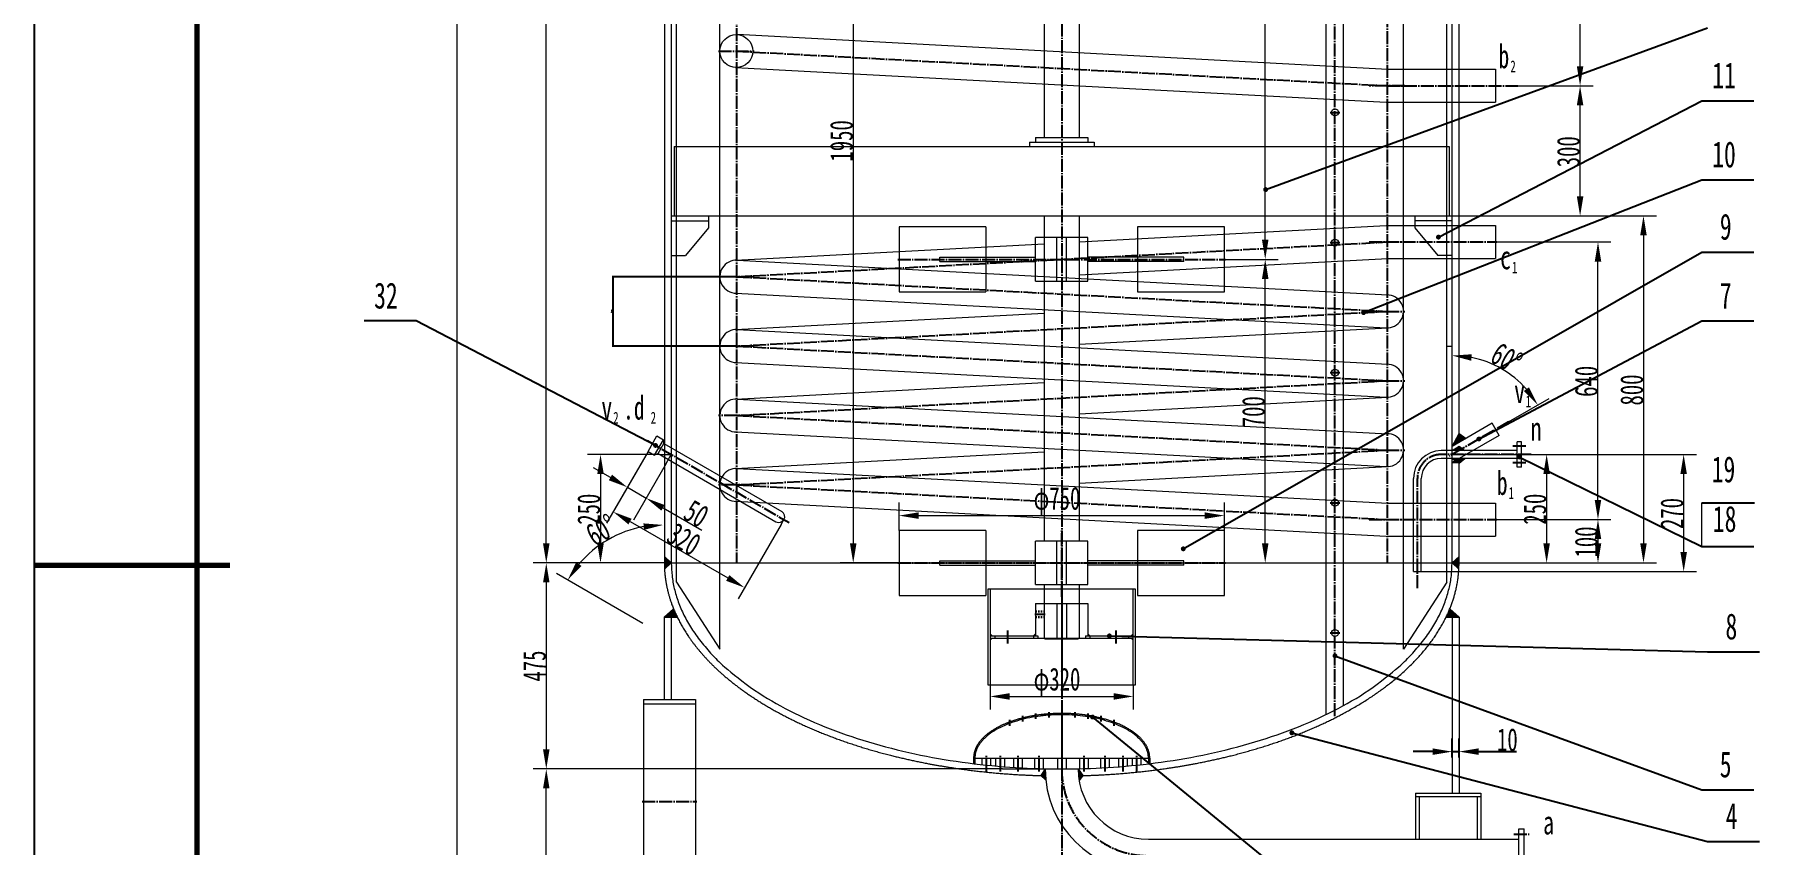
# Model space of a CAD drawing. Header units: millimetres. Extents: x 12275 to 21185, y 21638 to 34253.
# Drawn here: x 12275 to 16252, y 27301 to 29169 of the extents above; entities that cross this region are included whole.
import ezdxf

# ---------------------------------------------------------------- set-up
doc = ezdxf.new("R2010")
doc.units = ezdxf.units.MM
doc.linetypes.add('EB_DASH', pattern=[6, 3, -3])
doc.linetypes.add('EB_DASHDOT', pattern=[39, 30, -3, 3, -3])
doc.layers.get('Defpoints').update_dxf_attribs({"lineweight": 0})
for name, color, linetype, lineweight in [('5剖面线层', 2, 'Continuous', 0), ('CAXA0', 7, 'Continuous', 70), ('CAXA1', 1, 'EB_DASHDOT', 25), ('CAXA4', 3, 'Continuous', 25)]:
    doc.layers.add(name, color=color, linetype=linetype, lineweight=lineweight)
doc.styles.get("Standard").update_dxf_attribs({"font": 'txt', "bigfont": 'gbcbig.shx'})
doc.styles.add('UserTxtStyle12', font='SIMFANG.TTF', dxfattribs={"width": 0.667})
doc.styles.add('标准', font='SIMFANG.TTF', dxfattribs={"width": 0.667})
doc.dimstyles.new('ISO-25', dxfattribs={"dimscale": 15, "dimtxt": 2.5, "dimasz": 2.5, "dimexe": 1.25, "dimexo": 0.625, "dimtad": 1, "dimtxsty": '标准', "dimcen": 0, "dimadec": 0, "dimazin": 0, "dimtfac": 1, "dimtmove": 0, "dimatfit": 3, "dimfxl": 0, "dimarcsym": 0})
doc.dimstyles.new('标准', dxfattribs={"dimscale": 15, "dimtxt": 3.5, "dimasz": 3, "dimexe": 2, "dimexo": 0, "dimgap": 0.065, "dimtad": 1, "dimdec": 1, "dimdsep": 46, "dimtxsty": '标准', "dimcen": 0, "dimdle": 4, "dimadec": 4, "dimazin": 2, "dimtfac": 1, "dimtdec": 3, "dimtmove": 0, "dimatfit": 3, "dimldrblk": 'NONE', "dimfxl": 0, "dimtolj": 1, "dimtzin": 0, "dimarcsym": 0})

# ---------------------------------------------------------------- blocks, each defined once
blk = doc.blocks.new('*D206')
at = {"layer": '5剖面线层', "color": 0, "lineweight": -2}
for p, q in [((13892.5, 28610.6), (13607.1, 28610.6)), ((13608.3, 28608.1), (13608.3, 28453.1)), ((13892.5, 28450.6), (13607.1, 28450.6))]:
    blk.add_line(p, q, dxfattribs=at)
at = {"layer": '5剖面线层', "color": 0}
for points in [[(13607.9, 28608.1), (13608.7, 28608.1), (13608.3, 28610.6)], [(13607.9, 28453.1), (13608.7, 28453.1), (13608.3, 28450.6)]]:
    blk.add_solid(points, dxfattribs=at)
at = {"layer": 'Defpoints', "color": 0}
for p in [(13893.1, 28610.6), (13608.3, 28450.6), (13893.1, 28450.6)]:
    blk.add_point(p, dxfattribs=at)
at = {"layer": '5剖面线层', "color": 0, "insert": (13606.4, 28530.6), "char_height": 2.5, "attachment_point": 5, "rotation": 90}
blk.add_mtext('160', dxfattribs=at)
blk = doc.blocks.new('*D207')
at = {"layer": 'CAXA4', "color": 0, "linetype": 'Continuous', "lineweight": -2}
for p, q in [((15543.1, 27501.8), (15543.1, 27545.6)), ((15559.1, 27501.8), (15559.1, 27545.6)), ((15498.1, 27515.6), (15453.1, 27515.6)), ((15543.1, 27515.6), (15559.1, 27515.6)), ((15604.1, 27515.6), (15691.8, 27515.6))]:
    blk.add_line(p, q, dxfattribs=at)
at = {"layer": 'CAXA4', "color": 0, "linetype": 'Continuous'}
for points in [[(15498.1, 27523.1), (15498.1, 27508.1), (15543.1, 27515.6)], [(15604.1, 27523.1), (15604.1, 27508.1), (15559.1, 27515.6)]]:
    blk.add_solid(points, dxfattribs=at)
at = {"layer": 'Defpoints', "color": 0, "linetype": 'Continuous'}
for p in [(15543.1, 27501.8), (15559.1, 27515.6), (15559.1, 27501.8)]:
    blk.add_point(p, dxfattribs=at)
at = {"layer": 'CAXA4', "color": 0, "linetype": 'Continuous', "lineweight": 18, "insert": (15670.5, 27542.8), "char_height": 52.5, "attachment_point": 5, "style": '标准'}
blk.add_mtext('\\A1;10', dxfattribs=at)
blk = doc.blocks.new('_None')

msp = doc.modelspace()

# ---------------------------------------------------------------- hatches: boundary and pattern name
at = {"layer": 'CAXA0', "linetype": 'Continuous', "lineweight": 25}
for color, points in [(0, [(15118.971, 28811.436), (15118.902, 28812.316), (15118.696, 28813.174), (15118.358, 28813.99), (15117.897, 28814.742), (15117.323, 28815.414), (15116.652, 28815.987), (15115.9, 28816.448), (15115.084, 28816.786), (15114.226, 28816.992), (15113.346, 28817.061), (15112.466, 28816.992), (15111.608, 28816.786), (15110.792, 28816.448), (15110.04, 28815.987), (15109.368, 28815.414), (15108.795, 28814.742), (15108.334, 28813.99), (15107.996, 28813.174), (15107.79, 28812.316), (15107.721, 28811.436), (15107.79, 28810.556), (15107.996, 28809.698), (15108.334, 28808.882), (15108.795, 28808.13), (15109.368, 28807.459), (15110.04, 28806.885), (15110.792, 28806.424), (15111.608, 28806.086), (15112.466, 28805.88), (15113.346, 28805.811), (15114.226, 28805.88), (15115.084, 28806.086), (15115.9, 28806.424), (15116.652, 28806.885), (15117.323, 28807.459), (15117.897, 28808.13), (15118.358, 28808.882), (15118.696, 28809.698), (15118.902, 28810.556)]), (0, [(15517.28, 28701.871), (15517.211, 28702.751), (15517.004, 28703.609), (15516.667, 28704.424), (15516.206, 28705.177), (15515.632, 28705.848), (15514.961, 28706.421), (15514.208, 28706.883), (15513.393, 28707.22), (15512.535, 28707.426), (15511.655, 28707.496), (15510.775, 28707.426), (15509.917, 28707.22), (15509.101, 28706.883), (15508.349, 28706.421), (15507.677, 28705.848), (15507.104, 28705.177), (15506.643, 28704.424), (15506.305, 28703.609), (15506.099, 28702.751), (15506.03, 28701.871), (15506.099, 28700.991), (15506.305, 28700.132), (15506.643, 28699.317), (15507.104, 28698.564), (15507.677, 28697.893), (15508.349, 28697.32), (15509.101, 28696.859), (15509.917, 28696.521), (15510.775, 28696.315), (15511.655, 28696.246), (15512.535, 28696.315), (15513.393, 28696.521), (15514.208, 28696.859), (15514.961, 28697.32), (15515.632, 28697.893), (15516.206, 28698.564), (15516.667, 28699.317), (15517.004, 28700.132), (15517.211, 28700.991)]), (0, [(15344.678, 28527.726), (15344.608, 28528.606), (15344.402, 28529.465), (15344.064, 28530.28), (15343.603, 28531.033), (15343.03, 28531.704), (15342.359, 28532.277), (15341.606, 28532.738), (15340.791, 28533.076), (15339.932, 28533.282), (15339.053, 28533.351), (15338.173, 28533.282), (15337.314, 28533.076), (15336.499, 28532.738), (15335.746, 28532.277), (15335.075, 28531.704), (15334.502, 28531.033), (15334.041, 28530.28), (15333.703, 28529.465), (15333.497, 28528.606), (15333.428, 28527.726), (15333.497, 28526.847), (15333.703, 28525.988), (15334.041, 28525.173), (15334.502, 28524.42), (15335.075, 28523.749), (15335.746, 28523.176), (15336.499, 28522.715), (15337.314, 28522.377), (15338.173, 28522.171), (15339.053, 28522.101), (15339.932, 28522.171), (15340.791, 28522.377), (15341.606, 28522.715), (15342.359, 28523.176), (15343.03, 28523.749), (15343.603, 28524.42), (15344.064, 28525.173), (15344.402, 28525.988), (15344.608, 28526.847)]), (0, [(15610.448, 28236.27), (15610.379, 28237.15), (15610.173, 28238.009), (15609.835, 28238.824), (15609.374, 28239.577), (15608.801, 28240.248), (15608.129, 28240.821), (15607.377, 28241.282), (15606.561, 28241.62), (15605.703, 28241.826), (15604.823, 28241.895), (15603.943, 28241.826), (15603.085, 28241.62), (15602.269, 28241.282), (15601.517, 28240.821), (15600.846, 28240.248), (15600.272, 28239.577), (15599.811, 28238.824), (15599.473, 28238.009), (15599.267, 28237.15), (15599.198, 28236.27), (15599.267, 28235.391), (15599.473, 28234.532), (15599.811, 28233.717), (15600.272, 28232.964), (15600.846, 28232.293), (15601.517, 28231.72), (15602.269, 28231.259), (15603.085, 28230.921), (15603.943, 28230.715), (15604.823, 28230.645), (15605.703, 28230.715), (15606.561, 28230.921), (15607.377, 28231.259), (15608.129, 28231.72), (15608.801, 28232.293), (15609.374, 28232.964), (15609.835, 28233.717), (15610.173, 28234.532), (15610.379, 28235.391)]), (0, [(13712.446, 28221.554), (13712.376, 28222.434), (13712.17, 28223.292), (13711.833, 28224.108), (13711.371, 28224.86), (13710.798, 28225.531), (13710.127, 28226.105), (13709.374, 28226.566), (13708.559, 28226.904), (13707.701, 28227.11), (13706.821, 28227.179), (13705.941, 28227.11), (13705.082, 28226.904), (13704.267, 28226.566), (13703.514, 28226.105), (13702.843, 28225.531), (13702.27, 28224.86), (13701.809, 28224.108), (13701.471, 28223.292), (13701.265, 28222.434), (13701.196, 28221.554), (13701.265, 28220.674), (13701.471, 28219.816), (13701.809, 28219), (13702.27, 28218.248), (13702.843, 28217.576), (13703.514, 28217.003), (13704.267, 28216.542), (13705.082, 28216.204), (13705.941, 28215.998), (13706.821, 28215.929), (13707.701, 28215.998), (13708.559, 28216.204), (13709.374, 28216.542), (13710.127, 28217.003), (13710.798, 28217.576), (13711.371, 28218.248), (13711.833, 28219), (13712.17, 28219.816), (13712.376, 28220.674)]), (256, [(15559.099, 28209.609), (15572.771, 28209.609), (15559.099, 28220.195)]), (256, [(15559.121, 28181.895), (15566.079, 28195.426), (15559.121, 28191.409)]), (0, [(15704.141, 28194.692), (15704.072, 28195.572), (15703.866, 28196.43), (15703.528, 28197.246), (15703.067, 28197.998), (15702.493, 28198.67), (15701.822, 28199.243), (15701.07, 28199.704), (15700.254, 28200.042), (15699.396, 28200.248), (15698.516, 28200.317), (15697.636, 28200.248), (15696.778, 28200.042), (15695.962, 28199.704), (15695.21, 28199.243), (15694.538, 28198.67), (15693.965, 28197.998), (15693.504, 28197.246), (15693.166, 28196.43), (15692.96, 28195.572), (15692.891, 28194.692), (15692.96, 28193.812), (15693.166, 28192.954), (15693.504, 28192.138), (15693.965, 28191.386), (15694.538, 28190.715), (15695.21, 28190.141), (15695.962, 28189.68), (15696.778, 28189.343), (15697.636, 28189.136), (15698.516, 28189.067), (15699.396, 28189.136), (15700.254, 28189.343), (15701.07, 28189.68), (15701.822, 28190.141), (15702.493, 28190.715), (15703.067, 28191.386), (15703.528, 28192.138), (15703.866, 28192.954), (15704.072, 28193.812)]), (256, [(15559.121, 28181.895), (15553.896, 28181.985), (15551.121, 28186.79), (15559.121, 28191.409)]), (256, [(15559.099, 28191.609), (15572.771, 28191.609), (15559.099, 28181.023)]), (0, [(14928.967, 27983.13), (14928.898, 27984.01), (14928.692, 27984.868), (14928.354, 27985.683), (14927.893, 27986.436), (14927.32, 27987.107), (14926.649, 27987.681), (14925.896, 27988.142), (14925.081, 27988.479), (14924.222, 27988.686), (14923.342, 27988.755), (14922.462, 27988.686), (14921.604, 27988.479), (14920.789, 27988.142), (14920.036, 27987.681), (14919.365, 27987.107), (14918.792, 27986.436), (14918.33, 27985.683), (14917.993, 27984.868), (14917.787, 27984.01), (14917.717, 27983.13), (14917.787, 27982.25), (14917.993, 27981.392), (14918.33, 27980.576), (14918.792, 27979.824), (14919.365, 27979.152), (14920.036, 27978.579), (14920.789, 27978.118), (14921.604, 27977.78), (14922.462, 27977.574), (14923.342, 27977.505), (14924.222, 27977.574), (14925.081, 27977.78), (14925.896, 27978.118), (14926.649, 27978.579), (14927.32, 27979.152), (14927.893, 27979.824), (14928.354, 27980.576), (14928.692, 27981.392), (14928.898, 27982.25)]), (256, [(13727.05, 27825.595), (13743.05, 27825.595), (13756.932, 27825.595), (13752.441, 27835.232), (13748.311, 27844.92)]), (256, [(15559.147, 27825.595), (15543.147, 27825.595), (15529.265, 27825.595), (15533.756, 27835.232), (15537.886, 27844.92)]), (256, [(14478.099, 27782.426), (14483.086, 27782.426), (14478.099, 27787.414)]), (256, [(14478.099, 27777.426), (14483.086, 27777.426), (14478.099, 27772.439)]), (256, [(14583.099, 27782.426), (14578.099, 27782.426), (14583.099, 27787.426)]), (256, [(14703.099, 27782.426), (14708.099, 27782.426), (14703.099, 27787.426)]), (0, [(14758.724, 27782.426), (14758.654, 27783.306), (14758.448, 27784.164), (14758.11, 27784.98), (14757.649, 27785.732), (14757.076, 27786.404), (14756.405, 27786.977), (14755.652, 27787.438), (14754.837, 27787.776), (14753.978, 27787.982), (14753.099, 27788.051), (14752.219, 27787.982), (14751.36, 27787.776), (14750.545, 27787.438), (14749.792, 27786.977), (14749.121, 27786.404), (14748.548, 27785.732), (14748.087, 27784.98), (14747.749, 27784.164), (14747.543, 27783.306), (14747.474, 27782.426), (14747.543, 27781.546), (14747.749, 27780.688), (14748.087, 27779.872), (14748.548, 27779.12), (14749.121, 27778.449), (14749.792, 27777.875), (14750.545, 27777.414), (14751.36, 27777.076), (14752.219, 27776.87), (14753.099, 27776.801), (14753.978, 27776.87), (14754.837, 27777.076), (14755.652, 27777.414), (14756.405, 27777.875), (14757.076, 27778.449), (14757.649, 27779.12), (14758.11, 27779.872), (14758.448, 27780.688), (14758.654, 27781.546)]), (256, [(14808.099, 27782.426), (14803.111, 27782.426), (14808.099, 27787.414)]), (256, [(14808.099, 27777.426), (14803.111, 27777.426), (14808.099, 27772.439)]), (0, [(15278.724, 27736.488), (15278.654, 27737.368), (15278.448, 27738.226), (15278.11, 27739.041), (15277.649, 27739.794), (15277.076, 27740.465), (15276.405, 27741.038), (15275.652, 27741.5), (15274.837, 27741.837), (15273.978, 27742.044), (15273.099, 27742.113), (15272.219, 27742.044), (15271.36, 27741.837), (15270.545, 27741.5), (15269.792, 27741.038), (15269.121, 27740.465), (15268.548, 27739.794), (15268.087, 27739.041), (15267.749, 27738.226), (15267.543, 27737.368), (15267.474, 27736.488), (15267.543, 27735.608), (15267.749, 27734.75), (15268.087, 27733.934), (15268.548, 27733.181), (15269.121, 27732.51), (15269.792, 27731.937), (15270.545, 27731.476), (15271.36, 27731.138), (15272.219, 27730.932), (15273.099, 27730.863), (15273.978, 27730.932), (15274.837, 27731.138), (15275.652, 27731.476), (15276.405, 27731.937), (15277.076, 27732.51), (15277.649, 27733.181), (15278.11, 27733.934), (15278.448, 27734.75), (15278.654, 27735.608)]), (0, [(14719.806, 27595.33), (14719.737, 27596.21), (14719.531, 27597.068), (14719.193, 27597.884), (14718.732, 27598.636), (14718.159, 27599.307), (14717.488, 27599.881), (14716.735, 27600.342), (14715.92, 27600.68), (14715.061, 27600.886), (14714.181, 27600.955), (14713.302, 27600.886), (14712.443, 27600.68), (14711.628, 27600.342), (14710.875, 27599.881), (14710.204, 27599.307), (14709.631, 27598.636), (14709.17, 27597.884), (14708.832, 27597.068), (14708.626, 27596.21), (14708.556, 27595.33), (14708.626, 27594.45), (14708.832, 27593.592), (14709.17, 27592.776), (14709.631, 27592.024), (14710.204, 27591.352), (14710.875, 27590.779), (14711.628, 27590.318), (14712.443, 27589.98), (14713.302, 27589.774), (14714.181, 27589.705), (14715.061, 27589.774), (14715.92, 27589.98), (14716.735, 27590.318), (14717.488, 27590.779), (14718.159, 27591.352), (14718.732, 27592.024), (14719.193, 27592.776), (14719.531, 27593.592), (14719.737, 27594.45)]), (0, [(15179.373, 27558.937), (15179.304, 27559.817), (15179.098, 27560.675), (15178.76, 27561.491), (15178.299, 27562.243), (15177.725, 27562.914), (15177.054, 27563.488), (15176.302, 27563.949), (15175.486, 27564.287), (15174.628, 27564.493), (15173.748, 27564.562), (15172.868, 27564.493), (15172.01, 27564.287), (15171.194, 27563.949), (15170.442, 27563.488), (15169.77, 27562.914), (15169.197, 27562.243), (15168.736, 27561.491), (15168.398, 27560.675), (15168.192, 27559.817), (15168.123, 27558.937), (15168.192, 27558.057), (15168.398, 27557.199), (15168.736, 27556.383), (15169.197, 27555.631), (15169.77, 27554.959), (15170.442, 27554.386), (15171.194, 27553.925), (15172.01, 27553.587), (15172.868, 27553.381), (15173.748, 27553.312), (15174.628, 27553.381), (15175.486, 27553.587), (15176.302, 27553.925), (15177.054, 27554.386), (15177.725, 27554.959), (15178.299, 27555.631), (15178.76, 27556.383), (15179.098, 27557.199), (15179.304, 27558.057)])]:
    msp.add_hatch(color=color, dxfattribs=at).paths.add_polyline_path(points, flags=0)
h = msp.add_hatch(color=256, dxfattribs=at)
h.paths.add_polyline_path([(15575.561, 28237.851), (15559.121, 28228.36), (15559.121, 28248.933)], flags=0)
h.paths.add_polyline_path([(15559.121, 28228.36), (15543.121, 28219.122), (15559.121, 28248.933)], flags=0)
h = msp.add_hatch(color=256, dxfattribs=at)
h.paths.add_polyline_path([(15543.099, 28209.609), (15559.099, 28209.609), (15559.099, 28220.195)], flags=0)
h.paths.add_polyline_path([(15559.099, 28209.609), (15572.771, 28209.609), (15559.099, 28220.195)], flags=0)
h = msp.add_hatch(color=256, dxfattribs=at)
h.paths.add_polyline_path([(15559.121, 28181.895), (15559.121, 28191.409), (15566.079, 28195.426)], flags=0)
h.paths.add_polyline_path([(15559.121, 28181.895), (15553.896, 28181.985), (15551.121, 28186.79), (15559.121, 28191.409)], flags=0)
h.paths.add_polyline_path([(15553.896, 28181.985), (15543.121, 28182.172), (15551.121, 28186.79)], flags=0)
h = msp.add_hatch(color=256, dxfattribs=at)
h.paths.add_polyline_path([(15543.099, 28191.609), (15559.099, 28191.609), (15559.099, 28181.023)], flags=0)
h.paths.add_polyline_path([(15559.099, 28191.609), (15572.771, 28191.609), (15559.099, 28181.023)], flags=0)
h = msp.add_hatch(color=256, dxfattribs=at)
h.paths.add_polyline_path([(13727.099, 27950.609), (13743.099, 27950.609), (13727.491, 27936.18)], flags=0)
h.paths.add_polyline_path([(13727.099, 27965.4), (13743.099, 27950.609), (13727.099, 27950.609)], flags=0)
h = msp.add_hatch(color=256, dxfattribs=at)
h.paths.add_polyline_path([(15559.099, 27950.609), (15543.099, 27950.609), (15558.706, 27936.18)], flags=0)
h.paths.add_polyline_path([(15559.099, 27965.4), (15543.099, 27950.609), (15559.099, 27950.609)], flags=0)
h = msp.add_hatch(color=256, dxfattribs=at)
h.paths.add_polyline_path([(14595.405, 27460.27), (14602.6, 27460.086), (14605.609, 27460.018), (14605.226, 27467.809), (14605.099, 27475.609)], flags=0)
h.paths.add_polyline_path([(14605.609, 27460.018), (14605.995, 27454.953), (14606.49, 27449.897), (14595.405, 27460.27), (14602.6, 27460.086)], flags=0)
h = msp.add_hatch(color=256, dxfattribs=at)
h.paths.add_polyline_path([(14681.847, 27460.045), (14683.597, 27460.086), (14691.777, 27460.297), (14681.099, 27476.033), (14681.099, 27475.595), (14681.286, 27467.811)], flags=0)
h.paths.add_polyline_path([(14683.315, 27448.888), (14691.777, 27460.297), (14683.597, 27460.086), (14681.847, 27460.045), (14682.484, 27454.454)], flags=0)

# ---------------------------------------------------------------- linework, layer by layer
at = {"layer": '5剖面线层'}
msp.add_line((16118.741, 27988.373), (16118.741, 28088.871), dxfattribs=at)
at = {"layer": 'CAXA0', "linetype": 'Continuous', "lineweight": 25}
msp.add_line((12275.134, 21638.091), (12275.134, 34253.091), dxfattribs=at)
at = {"layer": 'CAXA0', "linetype": 'Continuous', "lineweight": 70}
for p, q in [((12650.134, 21788.091), (12650.134, 34103.091)), ((12275.134, 27945.591), (12725.134, 27945.591))]:
    msp.add_line(p, q, dxfattribs=at)
at = {"layer": 'CAXA0', "linetype": 'Continuous', "lineweight": 18}
for p, q in [((15253.099, 27601.357), (15253.099, 31697.61)), ((15293.099, 27622.07), (15293.099, 31681.042)), ((13743.099, 31550.609), (13743.099, 27950.609)), ((15543.099, 27950.609), (15543.099, 31550.609)), ((15559.099, 28228.347), (15559.099, 31550.609)), ((13755.126, 27905.97), (13755.126, 31371.102)), ((13855.126, 27751.954), (13855.126, 31371.102)), ((15431.071, 27751.954), (15431.071, 31371.102)), ((15531.071, 27905.97), (15531.071, 31371.102)), ((14603.099, 29600.568), (14603.099, 28931.611)), ((14683.099, 29600.568), (14683.099, 28931.611)), ((13727.099, 29544.258), (13727.099, 27950.609)), ((15395.095, 29088.608), (13895.095, 29168.608)), ((13891.048, 29092.716), (15391.048, 29012.716)), ((15393.071, 29088.662), (15643.071, 29088.662)), ((15643.071, 29088.662), (15643.071, 29012.662)), ((15393.071, 29012.662), (15643.071, 29012.662)), ((13749.576, 28910.647), (13749.576, 28750.647)), ((13749.621, 28910.647), (15536.621, 28910.647)), ((14568.644, 28920.846), (14568.644, 28910.647)), ((14568.644, 28920.846), (14717.599, 28920.846)), ((14583.114, 28931.611), (14583.114, 28920.846)), ((14583.114, 28931.611), (14703.129, 28931.611)), ((14703.129, 28931.611), (14703.129, 28920.846)), ((14717.599, 28920.846), (14717.599, 28910.647)), ((15536.621, 28910.647), (15536.621, 28750.647)), ((13743.076, 28739.44), (13828.882, 28739.44)), ((13743.121, 28750.647), (15543.121, 28750.647)), ((13828.882, 28723.161), (13775.589, 28659.445)), ((13828.882, 28750.647), (13828.882, 28723.161)), ((14268.082, 28725.568), (14268.082, 28575.568)), ((14468.082, 28725.568), (14268.082, 28725.568)), ((14468.082, 28725.568), (14468.082, 28575.568)), ((14603.099, 28750.647), (14603.099, 28000.568)), ((14683.099, 28750.647), (14683.099, 28000.568)), ((14683.099, 28690.796), (15391.075, 28728.555)), ((14818.082, 28725.568), (14818.082, 28575.568)), ((15018.082, 28725.568), (14818.082, 28725.568)), ((15018.082, 28575.568), (15018.082, 28725.568)), ((15393.099, 28728.609), (15643.099, 28728.609)), ((15457.315, 28750.647), (15457.315, 28723.161)), ((15543.121, 28739.44), (15457.315, 28739.44)), ((15457.315, 28723.161), (15510.608, 28659.445)), ((15643.099, 28728.609), (15643.099, 28652.609)), ((13891.075, 28648.555), (14603.099, 28686.53)), ((14583.082, 28600.568), (14583.082, 28700.568)), ((14703.082, 28700.568), (14583.082, 28700.568)), ((14632.082, 28600.568), (14632.082, 28700.568)), ((14654.082, 28600.568), (14654.082, 28700.568)), ((14703.082, 28600.568), (14703.082, 28700.568)), ((13743.076, 28659.445), (13775.589, 28659.445)), ((13895.122, 28648.555), (15395.122, 28568.555)), ((14361.832, 28645.568), (14361.832, 28655.568)), ((14361.832, 28655.568), (14583.082, 28655.568)), ((14361.832, 28645.568), (14583.082, 28645.568)), ((14683.099, 28614.688), (15395.122, 28652.663)), ((14924.332, 28655.568), (14703.082, 28655.568)), ((14924.332, 28645.568), (14703.082, 28645.568)), ((14924.332, 28645.568), (14924.332, 28655.568)), ((15393.099, 28652.609), (15643.099, 28652.609)), ((15543.121, 28659.445), (15510.608, 28659.445)), ((14583.082, 28600.568), (14703.082, 28600.568)), ((13891.075, 28572.663), (15391.075, 28492.663)), ((14268.082, 28575.568), (14468.082, 28575.568)), ((14818.082, 28575.568), (15018.082, 28575.568)), ((13891.075, 28488.555), (14603.099, 28526.53)), ((13895.122, 28488.555), (15395.122, 28408.555)), ((14683.099, 28454.688), (15395.122, 28492.663)), ((13755.126, 28450.609), (13743.099, 28450.609)), ((15531.071, 28450.609), (15543.099, 28450.609)), ((13891.075, 28412.663), (15391.075, 28332.663)), ((13891.075, 28328.555), (14603.099, 28366.53)), ((13895.122, 28328.555), (15395.122, 28248.555)), ((14683.099, 28294.688), (15395.122, 28332.663)), ((13689.51, 28207.791), (13710.084, 28243.426)), ((13704.452, 28199.165), (13725.026, 28234.8)), ((13710.084, 28243.426), (13725.026, 28234.8)), ((13726.049, 28226.041), (13725.026, 28234.8)), ((13891.075, 28252.663), (15391.075, 28172.663)), ((15635.572, 28272.499), (15543.121, 28219.122)), ((15543.121, 28219.122), (15559.121, 28248.933)), ((15651.572, 28244.786), (15543.121, 28182.172)), ((15559.121, 28248.933), (15575.561, 28237.851)), ((15651.572, 28244.786), (15635.572, 28272.499)), ((13689.51, 28207.791), (13704.452, 28199.165)), ((13712.549, 28202.659), (13704.452, 28199.165)), ((13712.549, 28202.659), (13726.049, 28226.041)), ((13712.549, 28202.659), (13984.465, 28045.668)), ((13716.099, 28200.609), (13743.099, 28200.609)), ((13726.049, 28226.041), (13997.965, 28069.05)), ((13731.174, 28179.956), (13743.099, 28200.609)), ((13891.075, 28168.555), (14603.099, 28206.53)), ((15693.099, 28209.609), (15518.099, 28209.609)), ((15543.099, 28209.609), (15559.099, 28220.195)), ((15605.978, 28200.647), (15543.121, 28200.647)), ((15559.099, 28220.195), (15572.771, 28209.609)), ((15559.121, 28181.895), (15566.079, 28195.426)), ((15703.099, 28229.609), (15693.099, 28229.609)), ((15693.099, 28171.609), (15693.099, 28229.609)), ((15703.099, 28171.609), (15703.099, 28229.609)), ((13895.122, 28168.555), (15395.122, 28088.555)), ((14683.099, 28134.688), (15395.122, 28172.663)), ((15693.099, 28191.609), (15518.099, 28191.609)), ((15543.099, 28191.609), (15559.099, 28181.023)), ((15543.121, 28182.172), (15559.121, 28181.895)), ((15559.099, 28181.023), (15572.771, 28191.609)), ((15559.099, 27950.609), (15559.099, 28191.396)), ((15703.099, 28171.609), (15693.099, 28171.609)), ((15454.099, 27930.647), (15454.099, 28145.609)), ((15472.099, 27930.647), (15472.099, 28145.609)), ((13891.075, 28092.663), (15391.075, 28012.663)), ((15393.099, 28088.609), (15643.099, 28088.609)), ((15643.099, 28088.609), (15643.099, 28012.609)), ((13996.156, 28038.918), (14002.906, 28050.609)), ((14268.082, 28025.568), (14268.082, 27875.568)), ((14468.082, 28025.568), (14268.082, 28025.568)), ((14468.082, 28025.568), (14468.082, 27875.568)), ((14583.082, 27900.568), (14583.082, 28000.568)), ((14703.082, 28000.568), (14583.082, 28000.568)), ((14632.082, 27900.568), (14632.082, 28000.568)), ((14654.082, 27900.568), (14654.082, 28000.568)), ((14703.082, 27900.568), (14703.082, 28000.568)), ((14818.082, 28025.568), (14818.082, 27875.568)), ((15018.082, 28025.568), (14818.082, 28025.568)), ((15018.082, 27875.568), (15018.082, 28025.568)), ((15393.099, 28012.609), (15643.099, 28012.609)), ((13743.099, 27950.609), (13727.099, 27965.4)), ((15543.099, 27950.609), (15559.099, 27965.4)), ((13727.099, 27950.609), (15559.099, 27950.609)), ((13743.099, 27950.609), (13727.491, 27936.18)), ((14361.832, 27945.568), (14361.832, 27955.568)), ((14361.832, 27955.568), (14583.082, 27955.568)), ((14361.832, 27945.568), (14583.082, 27945.568)), ((14924.332, 27955.568), (14703.082, 27955.568)), ((14924.332, 27945.568), (14703.082, 27945.568)), ((14924.332, 27945.568), (14924.332, 27955.568)), ((15454.099, 27930.647), (15472.099, 27930.647)), ((15543.099, 27950.609), (15558.706, 27936.18)), ((13755.126, 27905.97), (13855.126, 27751.954)), ((14473.099, 27889.926), (14473.099, 27669.926)), ((14813.099, 27889.926), (14473.099, 27889.926)), ((14478.099, 27889.926), (14478.099, 27669.926)), ((14583.082, 27900.568), (14703.082, 27900.568)), ((14603.099, 27900.568), (14603.099, 27777.426)), ((14683.099, 27900.568), (14683.099, 27777.426)), ((14808.099, 27669.926), (14808.099, 27889.926)), ((14813.099, 27669.926), (14813.099, 27889.926)), ((15531.071, 27905.97), (15431.071, 27751.954)), ((13727.05, 27825.595), (13748.311, 27844.92)), ((14268.082, 27875.568), (14468.082, 27875.568)), ((14583.099, 27857.426), (14583.099, 27782.426)), ((14583.099, 27857.426), (14703.099, 27857.426)), ((14632.099, 27857.426), (14632.099, 27777.426)), ((14654.099, 27857.426), (14654.099, 27777.426)), ((14703.099, 27857.426), (14703.099, 27782.426)), ((14818.082, 27875.568), (15018.082, 27875.568)), ((15559.147, 27825.595), (15537.886, 27844.92)), ((13727.05, 27825.595), (13727.05, 27635.595)), ((13727.05, 27825.595), (13756.932, 27825.595)), ((13743.05, 27825.595), (13743.05, 27635.595)), ((15559.147, 27825.595), (15529.265, 27825.595)), ((15529.267, 27825.595), (15559.05, 27825.595)), ((15531.071, 27825.595), (15531.071, 27829.369)), ((15543.05, 27825.595), (15543.05, 27420.095)), ((15559.05, 27825.595), (15559.05, 27420.095)), ((14483.086, 27782.426), (14478.099, 27787.414)), ((14478.099, 27782.426), (14588.099, 27782.426)), ((14483.086, 27777.426), (14478.099, 27772.439)), ((14478.099, 27777.426), (14808.099, 27777.426)), ((14489.166, 27782.426), (14489.166, 27777.426)), ((14578.099, 27782.426), (14583.099, 27787.426)), ((14578.099, 27782.426), (14578.099, 27777.426)), ((14588.099, 27782.426), (14588.099, 27777.426)), ((14603.099, 27777.426), (14605.099, 27775.426)), ((14605.099, 27775.426), (14681.099, 27775.426)), ((14683.099, 27777.426), (14681.099, 27775.426)), ((14698.099, 27782.426), (14698.099, 27777.426)), ((14698.099, 27782.426), (14808.099, 27782.426)), ((14708.099, 27782.426), (14703.099, 27787.426)), ((14708.099, 27782.426), (14708.099, 27777.426)), ((14797.031, 27782.426), (14797.031, 27777.426)), ((14803.111, 27782.426), (14808.099, 27787.414)), ((14803.111, 27777.426), (14808.099, 27772.439)), ((14473.099, 27669.926), (14813.099, 27669.926)), ((13679.05, 27635.595), (13799.05, 27635.595)), ((13679.05, 27635.595), (13679.05, 27165.595)), ((13679.05, 27625.595), (13799.05, 27625.595)), ((13799.05, 27635.595), (13799.05, 27165.595)), ((14578.091, 27598.274), (14578.091, 27595.229)), ((14588.091, 27599.833), (14588.091, 27596.802)), ((14643.091, 27600.658), (14594.294, 27600.658)), ((14608.091, 27602.127), (14608.091, 27599.115)), ((14618.091, 27602.881), (14618.091, 27599.874)), ((14638.091, 27603.658), (14638.091, 27600.627)), ((14648.091, 27603.658), (14648.091, 27600.627)), ((14668.091, 27602.881), (14668.091, 27599.874)), ((14678.091, 27602.127), (14678.091, 27599.115)), ((14698.091, 27599.833), (14698.091, 27596.802)), ((14708.091, 27598.274), (14708.091, 27595.229)), ((14518.091, 27581.95), (14518.091, 27578.72)), ((14528.091, 27585.651), (14528.091, 27582.473)), ((14548.091, 27591.761), (14548.091, 27588.656)), ((14558.091, 27594.257), (14558.091, 27591.177)), ((14728.091, 27594.257), (14728.091, 27591.177)), ((14738.091, 27591.761), (14738.091, 27588.656)), ((14758.091, 27585.651), (14758.091, 27582.473)), ((14768.091, 27581.95), (14768.091, 27578.72)), ((14440.091, 27500.658), (14846.091, 27500.658)), ((14440.091, 27500.658), (14440.091, 27487.85)), ((14443.091, 27500.658), (14443.091, 27487.487)), ((14459.886, 27485.555), (14459.886, 27500.658)), ((14479.886, 27483.485), (14479.886, 27500.658)), ((14491.67, 27482.381), (14491.67, 27500.658)), ((14511.67, 27480.701), (14511.67, 27500.658)), ((14533.091, 27479.171), (14533.091, 27500.658)), ((14553.091, 27477.99), (14553.091, 27500.658)), ((14581.328, 27476.729), (14581.328, 27500.658)), ((14601.328, 27476.121), (14601.328, 27500.658)), ((14633.091, 27500.658), (14633.091, 27475.658)), ((14653.091, 27500.658), (14653.091, 27475.658)), ((14684.855, 27476.12), (14684.855, 27500.658)), ((14704.855, 27476.729), (14704.855, 27500.658)), ((14733.091, 27477.99), (14733.091, 27500.658)), ((14753.091, 27479.17), (14753.091, 27500.658)), ((14774.513, 27480.7), (14774.513, 27500.658)), ((14794.513, 27482.379), (14794.513, 27500.658)), ((14806.296, 27483.483), (14806.296, 27500.658)), ((14826.296, 27485.554), (14826.296, 27500.658)), ((14843.091, 27500.658), (14843.091, 27487.485)), ((14846.091, 27500.658), (14846.091, 27487.849)), ((14506.73, 27475.609), (14643.143, 27475.609)), ((14605.099, 27475.609), (14595.405, 27460.27)), ((14595.405, 27460.27), (14606.49, 27449.897)), ((14681.099, 27476.033), (14691.777, 27460.297)), ((14691.777, 27460.297), (14683.315, 27448.888)), ((15459.05, 27420.095), (15609.05, 27420.095)), ((15459.05, 27420.095), (15459.05, 27313.595)), ((15459.05, 27412.095), (15609.05, 27412.095)), ((15467.05, 27412.095), (15467.05, 27313.595)), ((15601.05, 27412.095), (15601.05, 27313.595)), ((15609.05, 27420.095), (15609.05, 27313.595)), ((15697.099, 27337.595), (15709.099, 27337.595)), ((15697.099, 27213.595), (15697.099, 27337.595)), ((15709.099, 27213.595), (15709.099, 27337.595)), ((14843.099, 27313.595), (15697.099, 27313.595))]:
    msp.add_line(p, q, dxfattribs=at)
at = {"layer": 'CAXA0', "color": 0, "linetype": 'Continuous', "lineweight": 25}
for p, q in [((15113.346, 28811.436), (16131.772, 29184.416)), ((15511.655, 28701.871), (16118.741, 29016.042)), ((16118.741, 29016.042), (16238.741, 29016.042)), ((15339.053, 28527.726), (16118.741, 28833.893)), ((16118.741, 28833.893), (16238.741, 28833.893)), ((14923.342, 27983.13), (16118.741, 28667.227)), ((16118.741, 28667.227), (16238.741, 28667.227)), ((13154.974, 28508.449), (13034.974, 28508.449)), ((13706.821, 28221.554), (13154.974, 28508.449)), ((15604.823, 28236.27), (16118.741, 28508.449)), ((16118.741, 28508.449), (16238.741, 28508.449)), ((15698.516, 28194.692), (16118.741, 27988.373)), ((16118.741, 28088.871), (16239.94, 28088.871)), ((16118.741, 27988.373), (16238.741, 27988.373)), ((14753.099, 27782.426), (16131.772, 27745.655)), ((15273.099, 27736.488), (16118.741, 27427.658)), ((16131.772, 27745.655), (16251.772, 27745.655)), ((14714.181, 27595.33), (16131.772, 26435.153)), ((15173.748, 27558.937), (16131.772, 27308.61)), ((16118.741, 27427.658), (16238.741, 27427.658)), ((16131.772, 27308.61), (16251.772, 27308.61))]:
    msp.add_line(p, q, dxfattribs=at)
at = {"layer": 'CAXA0', "linetype": 'EB_DASHDOT', "lineweight": 25}
for p, q in [((13893.099, 28450.609), (15393.099, 28530.609)), ((13893.099, 28290.609), (15393.099, 28370.609)), ((13893.099, 28130.609), (15393.099, 28210.609))]:
    msp.add_line(p, q, dxfattribs=at)
at = {"layer": 'CAXA0', "linetype": 'EB_DASH', "lineweight": 25}
for p, q in [((14583.099, 27839.355), (14603.099, 27839.355)), ((14583.099, 27838.426), (14603.099, 27838.426)), ((14583.099, 27826.426), (14603.099, 27826.426)), ((14583.099, 27825.497), (14603.099, 27825.497))]:
    msp.add_line(p, q, dxfattribs=at)
at = {"layer": 'CAXA0', "linetype": 'Continuous', "lineweight": 18}
for centre, radius in [((13893.071, 29130.662), 38), ((15273.099, 28989.326), 8), ((15273.099, 28689.326), 8), ((15273.099, 28389.326), 8), ((15273.099, 28089.326), 8), ((15273.099, 27789.326), 8)]:
    msp.add_circle(centre, radius, dxfattribs=at)
for centre, radius, start, end in [((13893.099, 28610.609), 38, 86.947115, 270), ((15393.099, 28530.609), 38, 266.947117, 90), ((13893.099, 28450.609), 38, 86.947115, 270), ((15393.099, 28370.609), 38, 266.947117, 90), ((13893.099, 28290.609), 38, 86.947115, 270), ((15393.099, 28210.609), 38, 266.947117, 90), ((15518.099, 28145.609), 64, 90, 180), ((13893.099, 28130.609), 38, 86.947115, 270), ((15518.099, 28145.609), 46, 90, 180), ((13991.215, 28057.359), 13.5, 240.000041, 60.000041), ((14843.099, 27475.595), 238, 180, 270), ((14843.099, 27475.595), 162, 180, 270)]:
    msp.add_arc(centre, radius, start, end, dxfattribs=at)
for points, weights, degree, knots in [([(13727.099, 27950.609), (13727.099, 27950.609), (13727.099, 27943.204), (13727.735, 27927.924), (13730.645, 27905.186), (13735.615, 27882.024), (13745.111, 27850.879), (13762.489, 27811.804), (13792.219, 27765.651), (13830.967, 27720.697), (13878.536, 27677.656), (13934.485, 27637.197), (13998.11, 27599.953), (14068.467, 27566.484), (14144.401, 27537.246), (14224.611, 27512.564), (14307.713, 27492.621), (14378.494, 27479.932), (14435.299, 27472.131), (14477.623, 27467.449), (14519.637, 27463.881), (14561.399, 27461.386), (14589.793, 27460.374), (14604.606, 27460.039), (14605.609, 27460.018)], [0.999999999998, 0.999999999999, 1.00000008009, 0.979243998479, 0.966243390677, 0.949841894335, 0.931086358542, 0.909957427215, 0.88941273069, 0.873381907696, 0.861944308771, 0.855078679306, 0.852790687196, 0.855078915469, 0.861943364121, 0.873385450136, 0.889399505582, 0.906572238601, 0.92256736158, 0.935793309258, 0.949837051696, 0.966244694464, 0.975228043493, 0.983360056036, 0.983926029118], 3, [0, 0, 0, 0, 0.00027157, 35.19083938, 70.38140719, 105.57197499, 140.7625428, 211.14367841, 281.52481403, 351.90594964, 422.28708525, 492.66822086, 563.04935648, 633.43049209, 703.8116277, 774.19276332, 844.57389893, 914.95503454, 950.14560235, 985.33617016, 1020.52673796, 1055.71730577, 1090.90787358, 1093.48561609, 1093.48561609, 1093.48561609, 1093.48561609]), ([(13743.099, 27950.609), (13743.099, 27475.609), (14643.099, 27475.609), (15543.099, 27475.609), (15543.099, 27950.609)], [1, 0.707106781187, 1, 0.707106781187, 1], 2, [0.00029389, 0.00029389, 0.00029389, 1105.84597937, 1105.84597937, 2211.69166485, 2211.69166485, 2211.69166485]), ([(14681.847, 27460.045), (14682.43, 27460.059), (14696.82, 27460.389), (14724.798, 27461.386), (14766.56, 27463.881), (14808.574, 27467.449), (14850.898, 27472.131), (14907.703, 27479.932), (14978.484, 27492.621), (15061.586, 27512.564), (15141.796, 27537.246), (15217.73, 27566.484), (15311.622, 27611.15), (15411.316, 27675.916), (15497.794, 27764.092), (15548.363, 27857.205), (15559.099, 27920.088), (15559.099, 27950.609)], [0.983222016452, 0.982898623672, 0.975095294961, 0.966244694464, 0.949837051696, 0.935793309259, 0.922567361574, 0.906572238633, 0.889399505324, 0.87338545108, 0.861943360605, 0.855078928589, 0.852027874778, 0.85965534295, 0.887114069143, 0.932878638147, 0.975592231766, 1], 3, [0, 0, 0, 0, 1.49936806, 36.68411022, 71.86885238, 107.05359454, 142.2383367, 177.42307886, 247.79256318, 318.1620475, 388.53153182, 458.90101614, 529.27050046, 670.0094691, 810.74843775, 951.48740639, 1092.22637503, 1092.22637503, 1092.22637503, 1092.22637503]), ([(14846.091, 27500.658), (14846.091, 27513.791), (14838.645, 27533.866), (14813.395, 27558.243), (14786.853, 27574.581), (14754.359, 27587.767), (14723.904, 27595.628), (14698.739, 27599.907), (14679.838, 27602.117), (14661.462, 27603.384), (14643.091, 27603.786), (14624.721, 27603.384), (14606.345, 27602.117), (14587.443, 27599.907), (14568.716, 27596.723), (14550.276, 27592.532), (14526.467, 27585.59), (14499.324, 27574.578), (14472.792, 27558.252), (14456.757, 27542.751), (14447.927, 27529.777), (14443.326, 27519.948), (14440.667, 27510.322), (14440.091, 27503.748), (14440.091, 27500.658)], [1, 0.951184463531, 0.896270274341, 0.859649850422, 0.850523252036, 0.859577484992, 0.882766772568, 0.909599441214, 0.93668187977, 0.959250690012, 1.0203748157, 0.959250047174, 0.936684451121, 0.909589798649, 0.889510938639, 0.873356704464, 0.858143650179, 0.850518181285, 0.859578874462, 0.882766598207, 0.90959947717, 0.936681857728, 0.959250683326, 0.999999680952, 0.999999999996], 3, [0, 0, 0, 0, 61.7243127, 92.58646904, 123.44862539, 154.31078174, 185.17293809, 200.60401626, 216.03509444, 231.46617261, 246.89725079, 262.32832896, 277.75940713, 293.19048531, 308.62156348, 324.05264166, 339.48371983, 370.34587618, 401.20803253, 432.07018888, 447.50126705, 462.93234522, 478.3634234, 493.79438075, 493.79438075, 493.79438075, 493.79438075]), ([(14843.091, 27500.658), (14843.091, 27600.658), (14643.091, 27600.658), (14443.091, 27600.658), (14443.091, 27500.658)], [1, 0.707106781187, 1, 0.707106937813, 0.999999686747], 2, [0, 0, 0, 242.1869156, 242.1869156, 484.37370169, 484.37370169, 484.37370169])]:
    msp.add_rational_spline(points, weights, degree=degree, knots=knots, dxfattribs=at)
for points, weights, degree in [([(13743.099, 27950.609), (13743.099, 27950.609), (13743.099, 27950.609)], [0.999999844322, 0.999999922161, 1], 2), ([(15543.099, 27950.609), (15543.099, 27950.609), (15543.099, 27950.609)], [0.999999844099, 0.99999992205, 1], 2), ([(15559.099, 27950.609), (15559.099, 27950.609), (15559.099, 27950.609), (15559.099, 27950.609)], [0.999999855351, 0.999999903567, 0.999999951784, 1], 3)]:
    msp.add_rational_spline(points, weights, degree=degree, dxfattribs=at)
at = {"layer": 'CAXA1', "linetype": 'EB_DASHDOT', "lineweight": 25}
for p, q in [((14643.099, 32041.609), (14643.099, 26862.132)), ((15273.099, 27597.518), (15273.099, 31700.489)), ((15393.099, 31399.724), (15393.099, 27950.609)), ((13893.099, 31328.558), (13893.099, 27950.609)), ((13852.071, 29130.662), (13934.071, 29130.662)), ((13893.071, 29130.662), (15393.071, 29050.662)), ((15434.126, 29050.662), (15352.126, 29050.662)), ((15393.071, 29050.662), (15698.017, 29050.662)), ((15262.099, 28989.326), (15284.099, 28989.326)), ((13893.099, 28610.609), (15393.099, 28690.609)), ((15262.099, 28689.326), (15284.099, 28689.326)), ((15352.099, 28690.609), (15434.099, 28690.609)), ((15390.099, 28690.609), (15646.099, 28690.609)), ((14265.082, 28650.568), (15021.082, 28650.568)), ((13934.099, 28610.609), (13852.099, 28610.609)), ((13893.099, 28610.609), (15393.099, 28530.609)), ((15352.099, 28530.609), (15434.099, 28530.609)), ((13934.099, 28450.609), (13852.099, 28450.609)), ((13893.099, 28450.609), (15393.099, 28370.609)), ((15262.099, 28389.326), (15284.099, 28389.326)), ((15352.099, 28370.609), (15434.099, 28370.609)), ((13934.099, 28290.609), (13852.099, 28290.609)), ((13893.099, 28290.609), (15393.099, 28210.609)), ((15673.025, 28275.647), (15536.621, 28196.894)), ((13687.408, 28232.762), (14014.893, 28043.689)), ((15352.099, 28210.609), (15434.099, 28210.609)), ((15725.533, 28200.609), (15518.099, 28200.609)), ((15713.099, 28219.609), (15683.099, 28219.609)), ((15713.099, 28181.609), (15683.099, 28181.609)), ((13934.099, 28130.609), (13852.099, 28130.609)), ((13893.099, 28130.609), (15393.099, 28050.609)), ((15463.099, 27892.205), (15463.099, 28145.609)), ((15262.099, 28089.326), (15284.099, 28089.326)), ((15352.099, 28050.609), (15434.099, 28050.609)), ((15390.099, 28050.609), (15646.099, 28050.609)), ((14643.082, 27872.568), (14643.082, 28028.568)), ((14265.082, 27950.568), (15021.082, 27950.568)), ((14643.099, 27892.926), (14643.099, 27666.926)), ((14580.902, 27832.426), (14604.744, 27832.426)), ((14518.099, 27795.097), (14518.099, 27763.802)), ((14768.099, 27795.097), (14768.099, 27763.802)), ((15262.099, 27789.326), (15284.099, 27789.326)), ((14553.091, 27598.203), (14553.091, 27584.801)), ((14583.091, 27603.658), (14583.091, 27590.99)), ((14613.091, 27606.786), (14613.091, 27594.362)), ((14643.091, 27606.102), (14643.091, 27472.658)), ((14673.091, 27606.786), (14673.091, 27594.362)), ((14703.091, 27603.658), (14703.091, 27590.99)), ((14733.091, 27598.203), (14733.091, 27584.801)), ((14523.091, 27589.184), (14523.091, 27575.31)), ((14763.091, 27589.184), (14763.091, 27575.31)), ((14469.886, 27469.915), (14469.886, 27506.051)), ((14501.67, 27469.915), (14501.67, 27506.051)), ((14543.091, 27469.915), (14543.091, 27506.051)), ((14591.328, 27469.915), (14591.328, 27506.051)), ((14694.855, 27469.915), (14694.855, 27506.051)), ((14743.091, 27469.915), (14743.091, 27506.051)), ((14784.513, 27469.915), (14784.513, 27506.051)), ((14816.296, 27469.915), (14816.296, 27506.051)), ((13676.05, 27400.595), (13802.05, 27400.595)), ((15685.099, 27325.595), (15721.099, 27325.595))]:
    msp.add_line(p, q, dxfattribs=at)
for centre, radius, start, end in [((15518.099, 28145.609), 55, 90, 180), ((14843.099, 27475.595), 200, 180, 270)]:
    msp.add_arc(centre, radius, start, end, dxfattribs=at)
at = {"layer": 'CAXA4', "linetype": 'Continuous', "lineweight": 18}
for p, q in [((13248.574, 33304.663), (13248.574, 26920.595)), ((13454.9, 27995.609), (13454.9, 31505.609)), ((15838.211, 29095.662), (15838.211, 30125.662)), ((14162.525, 29855.568), (14162.525, 27995.568)), ((15112.278, 28695.568), (15112.278, 29605.568)), ((15698.017, 29050.662), (15868.211, 29050.662)), ((15698.017, 29050.662), (15868.211, 29050.662)), ((15838.211, 28795.647), (15838.211, 29005.662)), ((15543.121, 28750.647), (16014.275, 28750.647)), ((15543.121, 28750.647), (15868.211, 28750.647)), ((15646.099, 28690.609), (15909.432, 28690.609)), ((15984.275, 28705.647), (15984.275, 27995.609)), ((15021.082, 28650.568), (15142.278, 28650.568)), ((15021.082, 28650.568), (15115.053, 28650.568)), ((15879.432, 28095.609), (15879.432, 28645.609)), ((15112.278, 27995.568), (15112.278, 28605.568)), ((15673.025, 28275.647), (15766.614, 28329.68)), ((13716.099, 28200.609), (13549.943, 28200.609)), ((13689.51, 28207.791), (13594.097, 28042.531)), ((13689.51, 28207.791), (13612.354, 28074.152)), ((15605.978, 28200.647), (15791.041, 28200.647)), ((15725.533, 28200.609), (16106.919, 28200.609)), ((13602.833, 28147.661), (13563.862, 28170.161)), ((13579.943, 28155.609), (13579.943, 27995.609)), ((13731.174, 28179.956), (13655.655, 28049.152)), ((15761.041, 28155.647), (15761.041, 27995.609)), ((16076.919, 28155.609), (16076.919, 27975.647)), ((13641.804, 28125.161), (13685.105, 28100.161)), ((13724.076, 28077.661), (13813.835, 28025.839)), ((14268.082, 28025.568), (14268.082, 28089.788)), ((15018.082, 28025.568), (15018.082, 28089.788)), ((13648.068, 28046.012), (13873.235, 27916.012)), ((13996.156, 28038.918), (13897.206, 27867.531)), ((14313.082, 28059.788), (14973.082, 28059.788)), ((15646.099, 28050.609), (15909.432, 28050.609)), ((15646.099, 28050.609), (15909.432, 28050.609)), ((15879.432, 28005.609), (15879.432, 27995.609)), ((13727.099, 27950.609), (13424.9, 27950.609)), ((13743.099, 27950.609), (13424.9, 27950.609)), ((13677.836, 27810.928), (13478.224, 27926.174)), ((13727.099, 27950.609), (13549.943, 27950.609)), ((14268.082, 27950.568), (14132.525, 27950.568)), ((15021.082, 27950.568), (15142.278, 27950.568)), ((15472.099, 27930.647), (16106.919, 27930.647)), ((15559.099, 27950.609), (15791.041, 27950.609)), ((15559.099, 27950.609), (15909.432, 27950.609)), ((15559.099, 27950.609), (16014.275, 27950.609)), ((13454.9, 27905.609), (13454.9, 27520.609)), ((14478.099, 27669.926), (14478.099, 27612.808)), ((14523.099, 27642.808), (14763.099, 27642.808)), ((14808.099, 27669.926), (14808.099, 27612.808)), ((14506.73, 27475.609), (13424.9, 27475.609)), ((14506.73, 27475.609), (13424.9, 27475.609)), ((13454.9, 26920.595), (13454.9, 27430.609))]:
    msp.add_line(p, q, dxfattribs=at)
for centre, radius, start, end in [((15543.121, 28200.647), 228.067, 41.323483, 78.676517), ((13724.349, 27784.075), 254.2, 100.156142, 139.843858)]:
    msp.add_arc(centre, radius, start, end, dxfattribs=at)
at = {"layer": 'CAXA4', "linetype": 'Continuous'}
for points in [[(15830.711, 29095.662), (15845.711, 29095.662), (15838.211, 29050.662)], [(15830.711, 29005.662), (15845.711, 29005.662), (15838.211, 29050.662)], [(15830.711, 28795.647), (15845.711, 28795.647), (15838.211, 28750.647)], [(15976.775, 28705.647), (15991.775, 28705.647), (15984.275, 28750.647)], [(15104.778, 28695.568), (15119.778, 28695.568), (15112.278, 28650.568)], [(15871.932, 28645.609), (15886.932, 28645.609), (15879.432, 28690.609)], [(15104.778, 28605.568), (15119.778, 28605.568), (15112.278, 28650.568)], [(15587.162, 28416.811), (15588.642, 28431.738), (15543.121, 28428.714)], [(15720.491, 28355.614), (15708.304, 28346.869), (15740.633, 28314.68)], [(13572.443, 28155.609), (13587.443, 28155.609), (13579.943, 28200.609)], [(15753.541, 28155.647), (15768.541, 28155.647), (15761.041, 28200.647)], [(16069.419, 28155.609), (16084.419, 28155.609), (16076.919, 28200.609)], [(13606.583, 28154.157), (13599.083, 28141.166), (13641.804, 28125.161)], [(13727.826, 28084.157), (13720.326, 28071.166), (13685.105, 28100.161)], [(15871.932, 28095.609), (15886.932, 28095.609), (15879.432, 28050.609)], [(13651.818, 28052.507), (13644.318, 28039.517), (13609.097, 28068.512)], [(13678.861, 28041.762), (13680.189, 28026.821), (13724.349, 28038.274)], [(14313.082, 28067.288), (14313.082, 28052.288), (14268.082, 28059.788)], [(14973.082, 28067.288), (14973.082, 28052.288), (15018.082, 28059.788)], [(15871.932, 28005.609), (15886.932, 28005.609), (15879.432, 28050.609)], [(13447.4, 27995.609), (13462.4, 27995.609), (13454.9, 27950.609)], [(13572.443, 27995.609), (13587.443, 27995.609), (13579.943, 27950.609)], [(14155.025, 27995.568), (14170.025, 27995.568), (14162.525, 27950.568)], [(15104.778, 27995.568), (15119.778, 27995.568), (15112.278, 27950.568)], [(15753.541, 27995.609), (15768.541, 27995.609), (15761.041, 27950.609)], [(15871.932, 27995.609), (15886.932, 27995.609), (15879.432, 27950.609)], [(15976.775, 27995.609), (15991.775, 27995.609), (15984.275, 27950.609)], [(16069.419, 27975.647), (16084.419, 27975.647), (16076.919, 27930.647)], [(13447.4, 27905.609), (13462.4, 27905.609), (13454.9, 27950.609)], [(13536.204, 27943.691), (13523.928, 27952.311), (13504.205, 27911.174)], [(13876.985, 27922.507), (13869.485, 27909.517), (13912.206, 27893.512)], [(14523.099, 27650.308), (14523.099, 27635.308), (14478.099, 27642.808)], [(14763.099, 27650.308), (14763.099, 27635.308), (14808.099, 27642.808)], [(13447.4, 27520.609), (13462.4, 27520.609), (13454.9, 27475.609)], [(13447.4, 27430.609), (13462.4, 27430.609), (13454.9, 27475.609)]]:
    msp.add_solid(points, dxfattribs=at)

# ---------------------------------------------------------------- texts
at = {"layer": 'CAXA0', "color": 0, "style": 'UserTxtStyle12', "width": 0.667}
for s, p in [('11', (16142.703, 29044.683)), ('10', (16142.703, 28862.533)), ('9', (16160.275, 28695.867)), ('32', (13058.071, 28537.089)), ('7', (16160.275, 28537.089)), ('19', (16141.504, 28136.466)), ('18', (16144.158, 28022.24)), ('8', (16173.306, 27774.296)), ('5', (16160.059, 27456.299)), ('4', (16173.955, 27337.251))]:
    msp.add_text(s, height=60, dxfattribs=at).set_placement(p)
at = {"layer": 'CAXA4', "style": '标准', "width": 0.667}
for s, height, p in [('b', 54.75, (15650.022, 29091.292)), ('2', 27.375, (15677.454, 29081.75)), ('c', 54.75, (15653.936, 28627.756)), ('1', 27.375, (15681.368, 28618.214)), ('v', 54.75, (15686.304, 28319.128)), ('v', 54.75, (13582.051, 28281.167)), ('.d', 54.75, (13631.953, 28281.167)), ('1', 27.375, (15712.947, 28309.585)), ('2', 27.375, (13609.285, 28271.624)), ('2', 27.375, (13695.548, 28271.624)), ('n', 54.75, (15724.264, 28232.769)), ('b', 54.75, (15646.267, 28107.582)), ('φ750', 52.5, (14578.442, 28073.486)), ('1', 27.375, (15673.107, 28098.039)), ('φ320', 52.5, (14578.458, 27656.506)), ('a', 54.75, (15753.148, 27324.711))]:
    msp.add_text(s, height=height, dxfattribs=at).set_placement(p)
for s, rotation, p in [('1950', 90, (14161.55, 28876.07)), ('300', 90, (15837.236, 28862.892)), ('60%%D', 330, (15627.562, 28416.37)), ('640', 90, (15878.457, 28333.604)), ('800', 90, (15983.3, 28313.623)), ('700', 90, (15111.303, 28263.563)), ('250', 90, (13578.968, 28038.793)), ('50', 330, (13767.291, 28053.837)), ('250', 90, (15760.066, 28038.812)), ('270', 90, (16075.944, 28028.812)), ('60%%D', 30, (13566.681, 27987.696)), ('320', 330, (13728.436, 28000.737)), ('100', 90, (15878.457, 27963.225)), ('475', 90, (13453.925, 27677.24))]:
    msp.add_text(s, height=52.5, rotation=rotation, dxfattribs=at).set_placement(p)

# ---------------------------------------------------------------- dimensions: what is measured, and where the dimension line sits
at = {"layer": '5剖面线层'}
dim = msp.add_linear_dim(base=(13608.301, 28450.609), p1=(13893.099, 28610.609), p2=(13893.099, 28450.609), angle=90, dimstyle='ISO-25', override={"dimscale": 1, "dimtxsty": 'Standard', "dimcen": 2.5}, dxfattribs=at)
dim.commit()
dim.dimension.update_dxf_attribs({"geometry": '*D206', "text_midpoint": (13606.426, 28530.609)})
at = {"layer": 'CAXA4', "linetype": 'Continuous', "lineweight": 18}
dim = msp.add_linear_dim(base=(15559.147, 27515.582), p1=(15543.147, 27501.838), p2=(15559.147, 27501.838), text='10', dimstyle='标准', dxfattribs=at)
dim.commit()
dim.dimension.update_dxf_attribs({"geometry": '*D207', "text_midpoint": (15670.47, 27542.807)})

doc.saveas('drawing.dxf')
